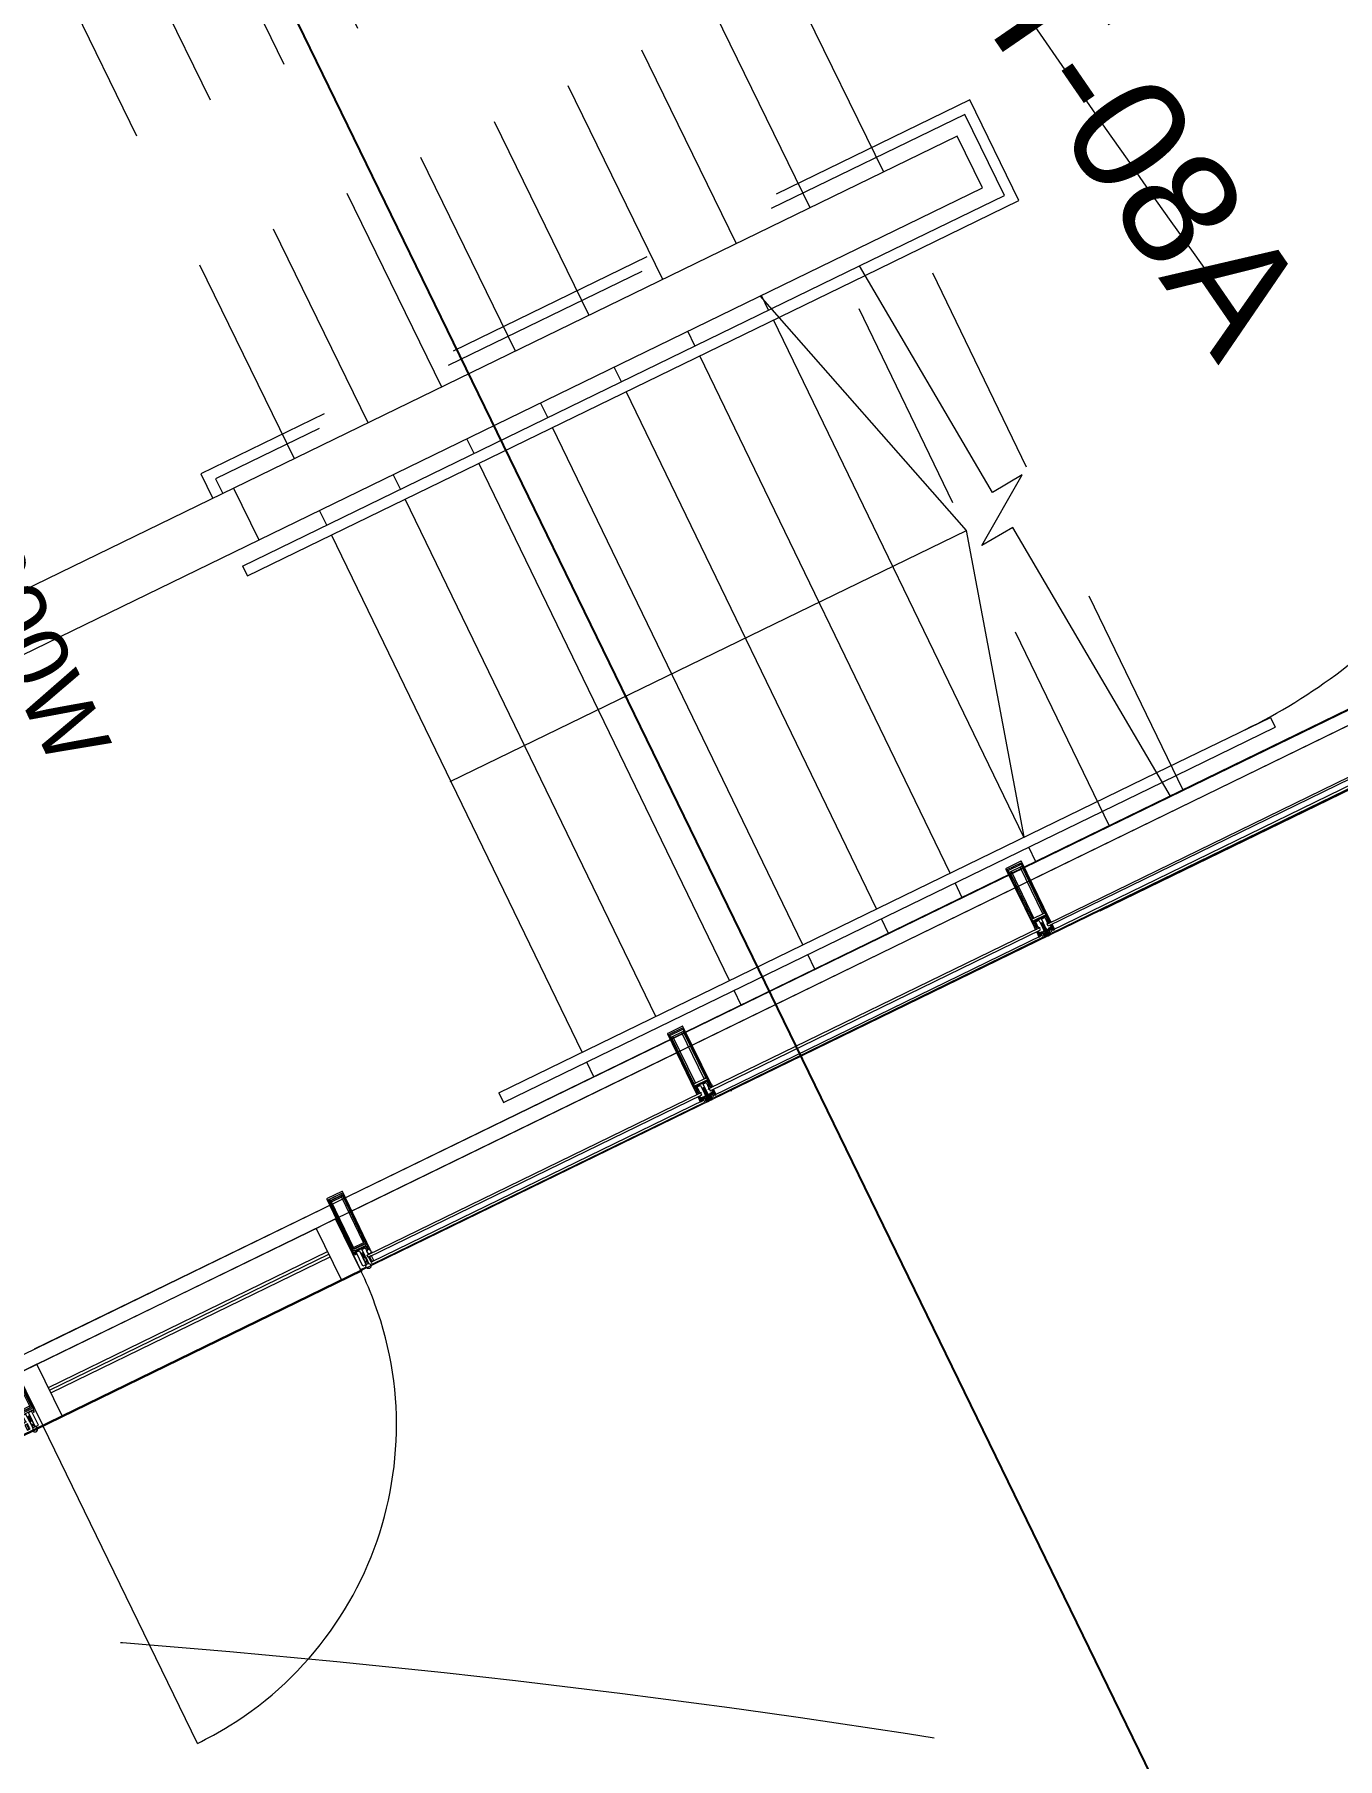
# Model space of a CAD drawing. Header units: millimetres. Extents: x 32582 to 41721, y -247935 to -234947.
# Drawn here: x 39980 to 40434, y -245459 to -244860 of the extents above; entities that cross this region are included whole.
import ezdxf

# ---------------------------------------------------------------- set-up
doc = ezdxf.new("R2010")
doc.units = ezdxf.units.MM
doc.header["$LTSCALE"] = 300
doc.header["$MEASUREMENT"] = 0
for name, pattern in [('DGN Style 4', [1.902655, 0.950733, -0.475367, 0.001188, -0.475367]), ('TDME_Fave_Bldg_Envlp_Zone C_L3$0$HIDDEN', [375, 250, -125]), ('TDME_Fave_column_LGM$0$HIDDENX2', [0.75, 0.5, -0.25]), ('TDME_Fave_Core_L3$0$( Hidden )', [0.375, 0.25, -0.125]), ('TDME_Fave_Core_L3$0$DGN Style 2', [4.165224, 2.499135, -1.66609])]:
    doc.linetypes.add(name, pattern=pattern)
for name, color, linetype, lineweight in [('G-GRID_A', 1, 'DGN Style 4', 0), ('GENTEXT', 1, 'Continuous', 13), ('MINORTEXT', 1, 'Continuous', 13), ('TDME_FASHION_L3$0$A-_FNSH----_E-', 7, 'Continuous', 13), ('TDME_FASHION_L3$0$A-_WALL----_E-', 1, 'Continuous', 30), ('TDME_Fave_Bldg_Envlp_Zone C_L3$0$A-_CLAD----_E-', 1, 'Continuous', 13), ('TDME_Fave_Bldg_Envlp_Zone C_L3$0$A-_DOOR----_E-', 1, 'Continuous', 13), ('TDME_Fave_Bldg_Envlp_Zone C_L3$0$A-_FNSH----_H-', 8, 'Continuous', 0), ('TDME_Fave_Bldg_Envlp_Zone C_L3$0$A-_MULLION', 2, 'Continuous', 18), ('TDME_Fave_column_L3$0$A-_SLABEDGE_E-', 2, 'Continuous', 13), ('TDME_Fave_column_LGM$0$A-_SLABEDGE_E-', 2, 'Continuous', 13), ('TDME_Fave_Core_L3$0$A-_ANOTSYBL_P-', 1, 'Continuous', 30), ('TDME_Fave_Core_L3$0$A-_FNSH----_E-', 7, 'Continuous', 13), ('TDME_Fave_Core_L3$0$A-_RALG----_E-', 9, 'Continuous', 0), ('TDME_Fave_Core_L3$0$A-_STRC----_E-', 1, 'Continuous', 13)]:
    doc.layers.add(name, color=color, linetype=linetype, lineweight=lineweight)
doc.layers.add('LEASE LINE', color=7, linetype='DGN Style 4', lineweight=30, true_color=0xf60929)
doc.styles.add('GENTEXT', font='arial.ttf', dxfattribs={"height": 0.25})
doc.styles.add('MINORTEXT', font='arial.ttf', dxfattribs={"height": 0.36})

# ---------------------------------------------------------------- blocks, each defined once
blk = doc.blocks.new('TDME_Fave_Bldg_Envlp_Zone C_L3$0$retractableframe')
at = {"layer": 'TDME_Fave_Bldg_Envlp_Zone C_L3$0$A-_DOOR----_E-'}
blk.add_lwpolyline([(37.5, 0), (37.5, 200), (-37.5, 200), (-37.5, 0)], close=True, dxfattribs=at)
blk = doc.blocks.new('TDME_Fave_Bldg_Envlp_Zone C_L3$0$A-End_Mullion')
at = {"layer": 'TDME_Fave_Bldg_Envlp_Zone C_L3$0$A-_MULLION'}
for p, q in [((-32180.4, -243410.6), (-32179.9, -243410.1)), ((-32180.4, -243464.4), (-32180.4, -243410.6)), ((-32179.9, -243410.1), (-32169.3, -243410.1)), ((-32169.3, -243410.1), (-32168.1, -243410.7)), ((-32168.1, -243410.7), (-32167.8, -243411.6)), ((-32167.8, -243411.6), (-32167.8, -243438.6)), ((-32171.6, -243472.4), (-32192.8, -243472.4)), ((-32166.4, -243464.4), (-32180.4, -243464.4))]:
    blk.add_line(p, q, dxfattribs=at)
for points in [[(-32142.5, -243421.7), (-32143.7, -243421.7), (-32143.7, -243419), (-32139.3, -243419), (-32139, -243418.8), (-32138.8, -243419), (-32134.3, -243419), (-32134.3, -243421.7), (-32135.5, -243421.7), (-32135.5, -243422.3), (-32134.7, -243423.2), (-32132.8, -243423.1), (-32132.8, -243199.6), (-32133.4, -243198.5), (-32134.3, -243198.1), (-32191.3, -243198.1), (-32192.5, -243198.7), (-32192.8, -243199.6), (-32192.8, -243472.3)], [(-32189.7, -243203.5), (-32135.9, -243203.5), (-32135.9, -243407.8), (-32137.1, -243408.2)], [(-32189.7, -243407.8), (-32189.7, -243203.5)], [(-32188, -243416.1), (-32188, -243409.3), (-32188.5, -243408.2), (-32189.5, -243407.8), (-32189.7, -243407.8)], [(-32187.1, -243417.4), (-32188, -243416.1)], [(-32186.1, -243417.4), (-32187.1, -243417.4)], [(-32185.2, -243409.3), (-32185.2, -243416.1), (-32186.1, -243417.4)], [(-32184.8, -243408.3), (-32185.2, -243409.3)], [(-32183.7, -243407.8), (-32184.8, -243408.3)], [(-32137.1, -243408.2), (-32137.6, -243409.3), (-32137.6, -243416.1), (-32138.5, -243417.4), (-32139.5, -243417.4), (-32140.4, -243416.1), (-32140.4, -243409.3), (-32140.9, -243408.2), (-32141.9, -243407.8), (-32183.7, -243407.8)], [(-32167.8, -243439.1), (-32166, -243439.1), (-32165, -243438.5), (-32164.7, -243437.2), (-32164.8, -243435.4), (-32164.9, -243433.7), (-32164.9, -243433), (-32165.2, -243432.6), (-32164.8, -243432.3), (-32164.8, -243432), (-32164.7, -243430.1), (-32164.7, -243429.6), (-32164.5, -243429.1), (-32163.7, -243427.6), (-32162.8, -243427.1), (-32161.9, -243427.6), (-32161.1, -243429.1), (-32160.9, -243429.6), (-32160.9, -243430.1), (-32160.8, -243432), (-32160.8, -243432.3), (-32160.5, -243432.6), (-32160.8, -243433), (-32160.7, -243433.7), (-32160.8, -243435.4), (-32160.9, -243437.2), (-32160.5, -243438.6), (-32159.6, -243439.1), (-32157.8, -243439.1), (-32157.8, -243453.3), (-32158, -243454.1), (-32159.1, -243456.5), (-32159.1, -243456.8), (-32158.8, -243456.9), (-32158.1, -243456.8), (-32157.9, -243456.9), (-32157.8, -243457.4), (-32157.8, -243462.8), (-32158.8, -243463.8), (-32159.9, -243463.5), (-32160.2, -243462.4), (-32159.4, -243462.4), (-32159.1, -243462.1), (-32159.1, -243459.2), (-32159.4, -243458.5), (-32162.5, -243455.4), (-32162.8, -243455.3), (-32163.2, -243455.4), (-32166.2, -243458.5), (-32166.5, -243459.2), (-32166.5, -243462.1), (-32166.2, -243462.4), (-32165.5, -243462.4), (-32165.7, -243463.5), (-32166.5, -243463.8), (-32167.5, -243463.5), (-32167.8, -243462.8), (-32167.8, -243457.1), (-32167.5, -243456.8), (-32166.8, -243456.9), (-32166.6, -243456.8), (-32166.5, -243456.5), (-32167.6, -243454.1), (-32167.8, -243453.3), (-32167.8, -243439.1)], [(-32167.8, -243438.6), (-32167.3, -243439.1), (-32166.3, -243439.1), (-32165.3, -243438.1), (-32165.3, -243437.2)], [(-32159.3, -243441.1), (-32159.8, -243440.6), (-32160.9, -243440.6), (-32161.4, -243440.5), (-32162.3, -243440), (-32162.8, -243439.8), (-32163.3, -243440), (-32164.2, -243440.5), (-32164.7, -243440.6), (-32165.8, -243440.6), (-32166.3, -243441.1), (-32166.3, -243452), (-32165.4, -243452.6), (-32165.4, -243454.3), (-32165.1, -243454.8), (-32164.6, -243454.7), (-32163.9, -243454), (-32162.6, -243453.6), (-32161.7, -243454), (-32161.1, -243454.7), (-32160.5, -243454.8), (-32160.2, -243454.3), (-32160.2, -243452.6), (-32159.3, -243452), (-32159.3, -243441.1)], [(-32165.3, -243424.6), (-32164.8, -243424.3)], [(-32164.8, -243426.1), (-32164.8, -243424.9), (-32165.3, -243424.6)], [(-32165.3, -243426.4), (-32164.8, -243426.1)], [(-32164.8, -243426.7), (-32165.3, -243426.4)], [(-32165.3, -243428.2), (-32164.8, -243427.9)], [(-32164.8, -243429.7), (-32164.8, -243428.5), (-32165.3, -243428.2)], [(-32165.3, -243430), (-32164.8, -243429.7)], [(-32164.8, -243431.5), (-32164.8, -243430.3), (-32165.3, -243430)], [(-32165.3, -243431.8), (-32164.8, -243431.5)], [(-32164.8, -243433.3), (-32164.8, -243432.1), (-32165.3, -243431.8)], [(-32165.3, -243433.6), (-32164.8, -243433.3)], [(-32164.8, -243435.1), (-32164.8, -243433.9), (-32165.3, -243433.6)], [(-32165.3, -243435.4), (-32164.8, -243435.1)], [(-32164.8, -243436.9), (-32164.8, -243435.7), (-32165.3, -243435.4)], [(-32165.3, -243437.2), (-32164.8, -243436.9)], [(-32164.8, -243424.3), (-32164.8, -243423.3), (-32163.7, -243421.4), (-32162.8, -243420.8), (-32161.9, -243421.4), (-32160.8, -243423.3), (-32160.8, -243425.2), (-32160.3, -243425.5), (-32160.8, -243425.8), (-32160.8, -243427), (-32160.3, -243427.3)], [(-32164.8, -243427.9), (-32164.8, -243426.7)], [(-32161.5, -243437.2), (-32161.4, -243435.4), (-32161.3, -243433.6), (-32161.4, -243431.8), (-32161.5, -243430.5), (-32161.7, -243429.8), (-32162.4, -243428.6), (-32162.8, -243428.3), (-32163.2, -243428.6), (-32163.9, -243429.8), (-32164.1, -243430.5), (-32164.2, -243431.8), (-32164.3, -243433.6), (-32164.2, -243435.4), (-32164.1, -243437.2), (-32164, -243438.1), (-32162.8, -243439.1), (-32161.6, -243438.1), (-32161.5, -243437.2)], [(-32160.3, -243427.3), (-32160.8, -243427.6), (-32160.8, -243428.8), (-32160.3, -243429.1), (-32160.8, -243429.4), (-32160.8, -243430.6), (-32160.3, -243430.9), (-32160.8, -243431.2), (-32160.8, -243432.4), (-32160.3, -243432.7), (-32160.8, -243433), (-32160.8, -243434.2), (-32160.3, -243434.5), (-32160.8, -243434.8), (-32160.8, -243436), (-32160.3, -243436.3), (-32160.8, -243436.6), (-32160.8, -243437.8), (-32160.3, -243438.1), (-32159.1, -243439.1), (-32158.3, -243439.1)], [(-32158.3, -243439.1), (-32157.8, -243438.6)], [(-32157.8, -243411.6), (-32157.2, -243410.5), (-32156.3, -243410.1), (-32145.7, -243410.1), (-32145.2, -243410.6), (-32145.2, -243422.7)], [(-32157.8, -243438.6), (-32157.8, -243411.6)], [(-32134.9, -243423.1), (-32132.9, -243423.1), (-32132.9, -243432.4), (-32132.6, -243433.4), (-32131.8, -243434.2), (-32131.1, -243434.5), (-32130.2, -243434.8), (-32129.4, -243435.1), (-32128.5, -243435.3), (-32127.6, -243435.4), (-32127.4, -243435.7), (-32127.7, -243436), (-32128.7, -243436), (-32129.6, -243435.9), (-32130.5, -243435.8), (-32131.5, -243435.6), (-32132.4, -243435.3), (-32133.2, -243435), (-32134.1, -243434.6), (-32134.9, -243434.1), (-32135.5, -243434), (-32136.3, -243434.3), (-32136.9, -243435), (-32138.4, -243435.9), (-32138.9, -243436), (-32140.2, -243435.8), (-32141.3, -243435), (-32141.6, -243434.7), (-32142.3, -243433.1), (-32143, -243432.8), (-32143.7, -243433.1), (-32146.3, -243435.9), (-32146.7, -243435.9), (-32146.8, -243435.6), (-32145.8, -243433.8), (-32145.6, -243433.3), (-32145.4, -243432.8), (-32145.3, -243432.3), (-32145.3, -243431.8), (-32145.3, -243423.1), (-32143.3, -243423.1), (-32142.8, -243423.3), (-32142.5, -243423.2), (-32142.4, -243423), (-32142.4, -243421.4), (-32142.9, -243421.1), (-32143, -243420.9), (-32142.9, -243420.6), (-32141.6, -243419.5), (-32141.2, -243419.4), (-32140.1, -243420), (-32138.1, -243420), (-32137.1, -243419.4), (-32136.5, -243419.6), (-32135.3, -243420.6), (-32135.2, -243420.9), (-32135.3, -243421.1), (-32135.8, -243421.4), (-32135.8, -243423), (-32135.7, -243423.2), (-32135.5, -243423.3), (-32134.9, -243423.1)], [(-32145.2, -243422.7), (-32144.7, -243423.2), (-32143.4, -243423.2), (-32142.5, -243422.3)], [(-32142.5, -243422.3), (-32142.5, -243421.7)], [(-32138.6, -243446.7), (-32137.9, -243446.7)], [(-32138.6, -243446.7), (-32138.6, -243447.5)], [(-32138.6, -243447.5), (-32137.9, -243447.5)], [(-32138.6, -243459.7), (-32137.9, -243459.7)], [(-32138.6, -243459.7), (-32138.6, -243460.5)], [(-32138.6, -243460.5), (-32137.9, -243460.5)]]:
    blk.add_lwpolyline(points, dxfattribs=at)
for points in [[(-32182.2, -243396.8), (-32182.2, -243210.6, -0.414214), (-32181.2, -243209.6), (-32138.4, -243209.6), (-32138.4, -243204.6), (-32181.2, -243204.6, 0.414214), (-32187.2, -243210.6), (-32187.2, -243396.8, 0.414214), (-32181.2, -243402.8), (-32138.4, -243402.8), (-32138.4, -243397.8), (-32181.2, -243397.8, -0.414214)], [(-32181.2, -243210.6), (-32144.4, -243210.6, -0.414214), (-32138.4, -243216.6), (-32138.4, -243390.8, -0.414214), (-32144.4, -243396.8), (-32181.2, -243396.8), (-32181.2, -243391.8), (-32144.4, -243391.8, 0.414214), (-32143.4, -243390.8), (-32143.4, -243216.6, 0.414214), (-32144.4, -243215.6), (-32181.2, -243215.6)], [(-32148.4, -243443.6), (-32137.9, -243443.6), (-32137.9, -243463.6), (-32148.4, -243463.6, 0.05)]]:
    blk.add_lwpolyline(points, format="xyb", close=True, dxfattribs=at)
blk.add_lwpolyline([(-32137.9, -243463.1, -0.414214), (-32138.1, -243463.3), (-32142.8, -243463.3, -0.362233), (-32143, -243463.2, 0.212538), (-32144.3, -243461.1, -0.260236), (-32144.4, -243461), (-32144.4, -243446.2, -0.260236), (-32144.3, -243446, 0.212538), (-32143, -243444, -0.362233), (-32142.8, -243443.8), (-32138.1, -243443.8, -0.414214), (-32137.9, -243444)], format="xyb", dxfattribs=at)
blk.add_circle((-32162.8, -243472.4), 8.75, dxfattribs=at)
blk = doc.blocks.new('TDME_Fave_Bldg_Envlp_Zone C_L3$0$A-Cen-Mullion')
at = {"layer": 'TDME_Fave_Bldg_Envlp_Zone C_L3$0$A-_MULLION'}
h = blk.add_hatch(dxfattribs=at)
h.set_pattern_fill('DOTS', color=256, scale=10, angle=90, style=0)
h.set_pattern_definition([(90, (-41702.71323, -245354.2657), (-0.625, 0.3125), [0, -0.625])])
edge = h.paths.add_edge_path()
edge.add_arc((-30254.7, -243348.1), 2183.5, 182.91842, 183.05005, ccw=False)
edge.add_line((-32435.4, -243459.3), (-32436, -243460))
edge.add_arc((-32443.5, -243451.9), 11, 269.12138, 313.03231, ccw=False)
edge.add_line((-32443.7, -243462.9), (-32447.2, -243462.9))
edge.add_line((-32447.2, -243462.9), (-32450.8, -243462.9))
edge.add_arc((-32450.9, -243451.9), 11, 231.05177, 270.56389, ccw=False)
edge.add_line((-32457.8, -243460.5), (-32459, -243459.3))
edge.add_arc((-21918.8, -244034.2), 10555.9, 176.8779, 176.90508)
edge.add_line((-32459.3, -243464.3), (-32459.7, -243472.1))
edge.add_arc((-32447.4, -243261), 211.4, 266.65531, 273.43698)
edge.add_line((-32434.7, -243472.1), (-32435.1, -243464.3))
for p, q in [((-32422.3, -243406.1), (-32472.3, -243403.7)), ((-32472.3, -243406.1), (-32422.3, -243403.7)), ((-32452.2, -243448.1), (-32442.2, -243440.1)), ((-32452.2, -243440.1), (-32442.2, -243448.1)), ((-32449.2, -243452.2), (-32449.2, -243427.7)), ((-32447.2, -243458), (-32447.2, -243421.2)), ((-32445.2, -243452.2), (-32445.2, -243427.7)), ((-32472.9, -243463.3), (-32477.6, -243463.1)), ((-32471.9, -243443.9), (-32476.5, -243443.6)), ((-32473.8, -243461.8), (-32476.2, -243461.7)), ((-32472.9, -243445.3), (-32475.3, -243445.2)), ((-32471.9, -243446.9), (-32472.6, -243460.3)), ((-32471.1, -243461.1), (-32470.4, -243446.3)), ((-32470.4, -243446.3), (-32471.1, -243461.1)), ((-32471, -243457.7), (-32459, -243458.3)), ((-32470.9, -243456.7), (-32458.9, -243457.3)), ((-32470.6, -243450.7), (-32458.6, -243451.3)), ((-32470.5, -243449.7), (-32458.6, -243450.3)), ((-32461.9, -243452.3), (-32452.2, -243451.9)), ((-32452.2, -243455.3), (-32461.9, -243455.3)), ((-32459.7, -243472.3), (-32459.3, -243464.3)), ((-32459, -243458.3), (-32458.9, -243457.3)), ((-32458.6, -243451.3), (-32458.6, -243450.3)), ((-32449.2, -243452.2), (-32452.8, -243455.3)), ((-32441.6, -243455.3), (-32452.8, -243455.3)), ((-32452.8, -243455.6), (-32452.8, -243455.3)), ((-32441.6, -243455.6), (-32452.8, -243455.6)), ((-32452.2, -243460.6), (-32452.2, -243448.6)), ((-32452.2, -243451.9), (-32452.2, -243448.6)), ((-32450.2, -243452.6), (-32452.2, -243455.6)), ((-32450.2, -243452.6), (-32452.2, -243455.6)), ((-32452.2, -243460.6), (-32452.2, -243455.3)), ((-32452.2, -243455.6), (-32442.2, -243455.6)), ((-32442.2, -243455.6), (-32452.2, -243455.6)), ((-32451.7, -243448.1), (-32449.6, -243448.1)), ((-32451.7, -243448.1), (-32449.6, -243448.1)), ((-32449.7, -243461.1), (-32451.7, -243461.1)), ((-32449.7, -243461.1), (-32451.7, -243461.1)), ((-32450.2, -243452.6), (-32450.2, -243448.1)), ((-32450.2, -243452.6), (-32450.2, -243448.1)), ((-32444.2, -243452.6), (-32450.2, -243452.6)), ((-32450.2, -243452.6), (-32444.2, -243452.6)), ((-32450.2, -243459.6), (-32450.2, -243455.6)), ((-32450.2, -243459.6), (-32450.2, -243455.6)), ((-32449.2, -243459.6), (-32450.2, -243459.6)), ((-32449.2, -243459.6), (-32450.2, -243459.6)), ((-32449.7, -243461.1), (-32449.2, -243460.6)), ((-32449.7, -243461.1), (-32449.2, -243460.6)), ((-32445.2, -243452.2), (-32449.2, -243452.2)), ((-32449.2, -243460.6), (-32449.2, -243459.6)), ((-32449.2, -243460.6), (-32449.2, -243459.6)), ((-32449.1, -243447.6), (-32449.1, -243443.6)), ((-32449.1, -243443.6), (-32449.1, -243447.6)), ((-32448.6, -243443.1), (-32445.8, -243443.1)), ((-32445.8, -243443.1), (-32448.6, -243443.1)), ((-32445.3, -243443.6), (-32445.3, -243447.6)), ((-32445.3, -243447.6), (-32445.3, -243443.6)), ((-32445.2, -243452.2), (-32441.6, -243455.3)), ((-32445.2, -243459.6), (-32444.2, -243459.6)), ((-32445.2, -243460.6), (-32445.2, -243459.6)), ((-32445.2, -243459.6), (-32444.2, -243459.6)), ((-32445.2, -243460.6), (-32445.2, -243459.6)), ((-32444.7, -243461.1), (-32445.2, -243460.6)), ((-32444.7, -243461.1), (-32445.2, -243460.6)), ((-32442.7, -243448.1), (-32444.8, -243448.1)), ((-32442.7, -243448.1), (-32444.8, -243448.1)), ((-32444.7, -243461.1), (-32442.7, -243461.1)), ((-32444.7, -243461.1), (-32442.7, -243461.1)), ((-32444.2, -243452.6), (-32444.2, -243448.1)), ((-32444.2, -243452.6), (-32444.2, -243448.1)), ((-32444.2, -243452.6), (-32442.2, -243455.6)), ((-32444.2, -243452.6), (-32442.2, -243455.6)), ((-32444.2, -243459.6), (-32444.2, -243455.6)), ((-32444.2, -243459.6), (-32444.2, -243455.6)), ((-32442.2, -243451.9), (-32442.2, -243448.6)), ((-32442.2, -243460.6), (-32442.2, -243448.6)), ((-32432.6, -243452.3), (-32442.2, -243451.9)), ((-32442.2, -243460.6), (-32442.2, -243455.3)), ((-32442.2, -243455.3), (-32432.6, -243455.3)), ((-32441.6, -243455.6), (-32441.6, -243455.3)), ((-32423.9, -243449.7), (-32435.9, -243450.3)), ((-32435.8, -243451.3), (-32435.9, -243450.3)), ((-32423.8, -243450.7), (-32435.8, -243451.3)), ((-32423.5, -243456.7), (-32435.5, -243457.3)), ((-32435.4, -243458.3), (-32435.5, -243457.3)), ((-32423.5, -243457.7), (-32435.4, -243458.3)), ((-32434.7, -243472.3), (-32435.1, -243464.3)), ((-32423.3, -243461.1), (-32424.1, -243446.3)), ((-32424.1, -243446.3), (-32423.3, -243461.1)), ((-32422.5, -243443.9), (-32417.9, -243443.6)), ((-32422.5, -243446.9), (-32421.8, -243460.3)), ((-32421.5, -243445.3), (-32419.1, -243445.2)), ((-32421.5, -243463.3), (-32416.9, -243463.1)), ((-32420.6, -243461.8), (-32418.2, -243461.7))]:
    blk.add_line(p, q, dxfattribs=at)
for points in [[(-32427, -243421.7), (-32428.2, -243421.7), (-32428.2, -243419), (-32423.7, -243419), (-32423.5, -243418.8), (-32423.2, -243419), (-32418.8, -243419), (-32418.8, -243421.7), (-32420, -243421.7), (-32420, -243422.3), (-32419.1, -243423.2), (-32417.3, -243423.1), (-32417.3, -243199.6), (-32417.8, -243198.5), (-32418.8, -243198.1), (-32475.8, -243198.1), (-32476.9, -243198.7), (-32477.3, -243199.6), (-32477.3, -243423.1)], [(-32474.2, -243407.8), (-32474.2, -243203.5)], [(-32474.2, -243203.5), (-32420.4, -243203.5), (-32420.4, -243407.8), (-32421.6, -243408.2)], [(-32477.3, -243423.1), (-32475.4, -243423.2)], [(-32475.8, -243421.7), (-32475.8, -243419), (-32471.3, -243419)], [(-32475.4, -243423.2), (-32474.6, -243422.3), (-32474.6, -243421.7), (-32475.8, -243421.7)], [(-32472.5, -243416.1), (-32472.5, -243409.3), (-32473, -243408.2), (-32474, -243407.8), (-32474.2, -243407.8)], [(-32471.6, -243417.4), (-32472.5, -243416.1)], [(-32470.6, -243417.4), (-32471.6, -243417.4)], [(-32471.3, -243419), (-32471.1, -243418.8), (-32470.8, -243419), (-32466.4, -243419)], [(-32469.7, -243409.3), (-32469.7, -243416.1), (-32470.6, -243417.4)], [(-32469.3, -243408.3), (-32469.7, -243409.3)], [(-32468.2, -243407.8), (-32469.3, -243408.3)], [(-32421.6, -243408.2), (-32422.1, -243409.3), (-32422.1, -243416.1), (-32423, -243417.4), (-32424, -243417.4), (-32424.9, -243416.1), (-32424.9, -243409.3), (-32425.4, -243408.2), (-32426.4, -243407.8), (-32468.2, -243407.8)], [(-32466.4, -243419), (-32466.4, -243421.7), (-32467.6, -243421.7)], [(-32467.6, -243421.7), (-32467.6, -243422.3), (-32466.7, -243423.2), (-32465.4, -243423.2)], [(-32465.4, -243423.2), (-32464.9, -243422.7), (-32464.9, -243410.6), (-32464.4, -243410.1), (-32453.8, -243410.1), (-32452.6, -243410.7), (-32452.3, -243411.6), (-32452.2, -243440.1)], [(-32452.2, -243439.6), (-32451.7, -243440.1), (-32450.7, -243440.1), (-32449.7, -243439.1), (-32449.7, -243438.2)], [(-32449.7, -243425.6), (-32449.2, -243425.3)], [(-32449.2, -243427.1), (-32449.2, -243425.9), (-32449.7, -243425.6)], [(-32449.7, -243427.4), (-32449.2, -243427.1)], [(-32449.2, -243427.7), (-32449.7, -243427.4)], [(-32449.7, -243429.2), (-32449.2, -243428.9)], [(-32449.2, -243430.7), (-32449.2, -243429.5), (-32449.7, -243429.2)], [(-32449.7, -243431), (-32449.2, -243430.7)], [(-32449.2, -243432.5), (-32449.2, -243431.3), (-32449.7, -243431)], [(-32449.7, -243432.8), (-32449.2, -243432.5)], [(-32449.2, -243434.3), (-32449.2, -243433.1), (-32449.7, -243432.8)], [(-32449.7, -243434.6), (-32449.2, -243434.3)], [(-32449.2, -243436.1), (-32449.2, -243434.9), (-32449.7, -243434.6)], [(-32449.7, -243436.4), (-32449.2, -243436.1)], [(-32449.2, -243437.9), (-32449.2, -243436.7), (-32449.7, -243436.4)], [(-32449.7, -243438.2), (-32449.2, -243437.9)], [(-32449.2, -243425.3), (-32449.2, -243424.2), (-32448.1, -243422.3), (-32447.2, -243421.8), (-32446.3, -243422.3), (-32445.2, -243424.2), (-32445.2, -243426.2), (-32444.7, -243426.5), (-32445.2, -243426.8), (-32445.2, -243428), (-32444.7, -243428.3)], [(-32449.2, -243428.9), (-32449.2, -243427.7)], [(-32444.7, -243428.3), (-32445.2, -243428.6), (-32445.2, -243429.8), (-32444.7, -243430.1), (-32445.2, -243430.4), (-32445.2, -243431.6), (-32444.7, -243431.9), (-32445.2, -243432.2), (-32445.2, -243433.4), (-32444.7, -243433.7), (-32445.2, -243434), (-32445.2, -243435.2), (-32444.7, -243435.5), (-32445.2, -243435.8), (-32445.2, -243437), (-32444.7, -243437.3), (-32445.2, -243437.6), (-32445.2, -243438.8), (-32444.7, -243439.1), (-32443.6, -243440.1), (-32442.7, -243440.1)], [(-32442.7, -243440.1), (-32442.2, -243439.6)], [(-32442.3, -243411.6), (-32441.7, -243410.5), (-32440.8, -243410.1), (-32430.2, -243410.1), (-32429.7, -243410.6), (-32429.7, -243422.7)], [(-32442.2, -243440.2), (-32442.3, -243411.6)], [(-32429.7, -243422.7), (-32429.2, -243423.2), (-32427.9, -243423.2), (-32427, -243422.3)], [(-32427, -243422.3), (-32427, -243421.7)], [(-32477.8, -243463.3), (-32476.7, -243443.4)], [(-32476.2, -243461.7), (-32475.3, -243445.2)], [(-32418.2, -243461.7), (-32419.1, -243445.2)], [(-32416.7, -243463.3), (-32417.7, -243443.4)]]:
    blk.add_lwpolyline(points, dxfattribs=at)
for points in [[(-32422.3, -243215.7), (-32472.3, -243215.7), (-32472.3, -243207.7), (-32422.3, -243207.7)], [(-32470.3, -243395.7), (-32464.3, -243395.7), (-32464.3, -243215.7), (-32470.3, -243215.7)], [(-32424.3, -243395.7), (-32430.3, -243395.7), (-32430.3, -243215.7), (-32424.3, -243215.7)], [(-32422.3, -243403.7), (-32472.3, -243403.7), (-32472.3, -243395.7), (-32422.3, -243395.7)], [(-32422.3, -243406.1), (-32472.3, -243406.1), (-32472.3, -243403.7), (-32422.3, -243403.7)], [(-32452.2, -243448.1), (-32442.2, -243448.1), (-32442.2, -243440.1), (-32452.2, -243440.1)]]:
    blk.add_lwpolyline(points, close=True, dxfattribs=at)
for points in [[(-32477.4, -243430.2, -0.27921), (-32479.7, -243433.9, 0.611383), (-32479.7, -243434.2, 0.285957), (-32475.4, -243432.2, -0.453312), (-32474.6, -243432.3, 0.272612), (-32472, -243434.3, 0.207627), (-32468.9, -243432.7, -0.464111), (-32467.7, -243432.7, 0.250578), (-32460.4, -243435.9, 0.414421), (-32460.6, -243435.5, -0.314614), (-32464.9, -243430.8), (-32464.9, -243423.2), (-32466.9, -243423.2), (-32467.4, -243423.4, -0.493119), (-32467.8, -243423.1), (-32467.8, -243421.5), (-32467, -243421.5), (-32467, -243421.2), (-32468.4, -243419.8), (-32469, -243419.5), (-32473.1, -243419.5), (-32473.8, -243419.8), (-32475.2, -243421.2), (-32475.2, -243421.5), (-32474.4, -243421.5), (-32474.4, -243423.1, -0.493119), (-32474.7, -243423.4), (-32475.3, -243423.2), (-32477.3, -243423.2), (-32477.4, -243430.3)], [(-32417.2, -243430.2, 0.27921), (-32414.9, -243433.9, -0.611383), (-32414.9, -243434.2, -0.285957), (-32419.2, -243432.2, 0.453312), (-32419.9, -243432.3, -0.272612), (-32422.5, -243434.3, -0.207627), (-32425.6, -243432.7, 0.464111), (-32426.8, -243432.7, -0.250578), (-32434.1, -243435.9, -0.414421), (-32433.9, -243435.5, 0.314614), (-32429.7, -243430.8), (-32429.7, -243423.2), (-32427.7, -243423.2), (-32427.1, -243423.4, 0.493119), (-32426.8, -243423.1), (-32426.8, -243421.5), (-32427.6, -243421.5), (-32427.6, -243421.2), (-32426.1, -243419.8), (-32425.5, -243419.5), (-32421.4, -243419.5), (-32420.8, -243419.8), (-32419.4, -243421.2), (-32419.4, -243421.5), (-32420.2, -243421.5), (-32420.2, -243423.1, 0.493119), (-32419.8, -243423.4), (-32419.3, -243423.2), (-32417.3, -243423.2), (-32417.2, -243430.3)]]:
    blk.add_lwpolyline(points, format="xyb", dxfattribs=at)
for points in [[(-32469.6, -243420.5, -0.414214), (-32469.1, -243421), (-32469.1, -243422.6, -0.414214), (-32469.6, -243423.1), (-32472.6, -243423.1, -0.414214), (-32473.1, -243422.6), (-32473.1, -243421, -0.414214), (-32472.6, -243420.5)], [(-32425, -243420.5, 0.414214), (-32425.5, -243421), (-32425.5, -243422.6, 0.414214), (-32425, -243423.1), (-32422, -243423.1, 0.414214), (-32421.5, -243422.6), (-32421.5, -243421, 0.414214), (-32422, -243420.5)]]:
    blk.add_lwpolyline(points, format="xyb", close=True, dxfattribs=at)
at = {"layer": 'TDME_Fave_Bldg_Envlp_Zone C_L3$0$A-_MULLION', "elevation": 0.9}
for points in [[(-32442.2, -243440.1), (-32444, -243440.1), (-32445, -243439.5), (-32445.3, -243438.2), (-32445.2, -243436.4), (-32445.2, -243434.7), (-32445.2, -243433.9), (-32444.9, -243433.6), (-32445.2, -243433.3), (-32445.2, -243432.9), (-32445.3, -243431.1), (-32445.3, -243430.6), (-32445.5, -243430), (-32446.4, -243428.6), (-32447.2, -243428.1), (-32448.1, -243428.6), (-32448.9, -243430), (-32449.1, -243430.6), (-32449.2, -243431.1), (-32449.2, -243432.9), (-32449.3, -243433.3), (-32449.6, -243433.6), (-32449.3, -243433.9), (-32449.3, -243434.7), (-32449.2, -243436.4), (-32449.2, -243438.2), (-32449.5, -243439.6), (-32450.5, -243440.1), (-32452.2, -243440.1), (-32452.2, -243450.2), (-32452, -243451.1), (-32450.9, -243453.4), (-32451, -243453.7), (-32451.2, -243453.9), (-32451.9, -243453.8), (-32452.1, -243453.9), (-32452.2, -243454.4), (-32452.2, -243459.8), (-32451.2, -243460.8), (-32450.2, -243460.5), (-32449.9, -243459.4), (-32450.6, -243459.4), (-32450.9, -243459.1), (-32450.9, -243456.2), (-32450.6, -243455.4), (-32447.6, -243452.4), (-32447.2, -243452.2), (-32446.9, -243452.4), (-32443.8, -243455.4), (-32443.5, -243456.2), (-32443.5, -243459.1), (-32443.8, -243459.4), (-32444.6, -243459.4), (-32444.3, -243460.5), (-32443.6, -243460.8), (-32442.5, -243460.5), (-32442.2, -243459.8), (-32442.2, -243454.1), (-32442.5, -243453.8), (-32443.2, -243453.9), (-32443.5, -243453.7), (-32443.5, -243453.4), (-32442.4, -243451.1), (-32442.2, -243450.2), (-32442.2, -243440.1)], [(-32450.7, -243442.1), (-32450.2, -243441.6), (-32449.1, -243441.6), (-32448.6, -243441.5), (-32447.7, -243440.9), (-32447.2, -243440.8), (-32446.7, -243440.9), (-32445.8, -243441.5), (-32445.3, -243441.6), (-32444.2, -243441.6), (-32443.7, -243442.1), (-32443.7, -243449), (-32444.6, -243449.6), (-32444.6, -243451.3), (-32444.9, -243451.8), (-32445.5, -243451.7), (-32446.2, -243451), (-32447.4, -243450.5), (-32448.3, -243451), (-32449, -243451.7), (-32449.5, -243451.8), (-32449.8, -243451.3), (-32449.8, -243449.6), (-32450.7, -243449), (-32450.7, -243442.1)]]:
    blk.add_lwpolyline(points, dxfattribs=at)
blk.add_lwpolyline([(-32448.5, -243438.2), (-32448.6, -243436.4), (-32448.7, -243434.6), (-32448.6, -243432.8), (-32448.5, -243431.4), (-32448.3, -243430.8), (-32447.6, -243429.6), (-32447.2, -243429.3), (-32446.8, -243429.6), (-32446.1, -243430.8), (-32445.9, -243431.4), (-32445.8, -243432.8), (-32445.8, -243434.6), (-32445.8, -243436.4), (-32445.9, -243438.2), (-32446, -243439.1), (-32447.2, -243440.1), (-32448.4, -243439.1)], close=True, dxfattribs=at)
at = {"layer": 'TDME_Fave_Bldg_Envlp_Zone C_L3$0$A-_MULLION'}
for points, elevation in [([(-32435.1, -243464.3, -0.000574), (-32435.4, -243459.3), (-32436, -243460, -0.193977), (-32443.7, -243462.9), (-32447.2, -243462.9), (-32450.8, -243462.9, -0.174133), (-32457.8, -243460.5), (-32459, -243459.3, 0.000119), (-32459.3, -243464.3), (-32459.7, -243472.1, 0.029599), (-32434.7, -243472.1)], 0), ([(-32448, -243458.1), (-32448, -243460.1, 0.414214), (-32447.2, -243460.9, 0.414214), (-32446.5, -243460.1), (-32446.5, -243458.1), (-32446.5, -243458.1, 0.414214), (-32447.2, -243457.4, 0.414214)], 2.7)]:
    blk.add_lwpolyline(points, format="xyb", close=True, dxfattribs=dict(at, elevation=elevation))
at = {"layer": 'TDME_Fave_Bldg_Envlp_Zone C_L3$0$A-_MULLION', "elevation": 2.7}
for points in [[(-32447.2, -243455.9, 0.311483), (-32448.6, -243456.8), (-32449.6, -243459), (-32449.2, -243458.9), (-32449.2, -243460.9), (-32450.7, -243460.9), (-32450.7, -243460.9, -0.195137), (-32459, -243459.1), (-32459, -243459.1, 0.559545), (-32459.2, -243459.1), (-32459.2, -243459.1, 0.221324), (-32450.7, -243462.9), (-32450.7, -243462.9), (-32447.2, -243462.9)], [(-32447.2, -243462.9), (-32443.7, -243462.9, 0.221324), (-32435.3, -243459.1, 0.559545), (-32435.4, -243459.1, -0.195137), (-32443.7, -243460.9), (-32445.3, -243460.9), (-32445.3, -243458.9), (-32444.8, -243459), (-32445.8, -243456.8, 0.311483), (-32447.2, -243455.9)]]:
    blk.add_lwpolyline(points, format="xyb", dxfattribs=at)
at = {"layer": 'TDME_Fave_Bldg_Envlp_Zone C_L3$0$A-_MULLION'}
for centre in [(-32471.1, -243427.5), (-32423.5, -243427.5)]:
    blk.add_circle(centre, 2.75, dxfattribs=at)
for centre, radius, start, end in [((-32444.4, -243427.7), 4.79, 126.10396, 180), ((-32450, -243427.7), 4.79, 0, 53.89604), ((-32477.5, -243462.9), 0.2, 177.0059, 267.0059), ((-32476.5, -243443.8), 0.2, 87.0059, 177.0059), ((-32469.8, -243463.9), 4.5, 128.46268, 152.38149), ((-32468.7, -243443.6), 4.5, 201.63031, 225.54911), ((-32472.9, -243463.1), 0.2, 267.0059, 346.65422), ((-32469.8, -243463.9), 3, 118.65831, 166.65422), ((-32471.9, -243444.1), 0.2, 7.35757, 87.0059), ((-32468.7, -243443.6), 3, 187.35757, 235.35349), ((-32471.3, -243461.1), 0.2, 298.65831, 357.0059), ((-32470.6, -243446.3), 0.2, 357.0059, 55.35349), ((-32463.9, -243453.8), 2.5, 36.8699, 323.1301), ((-32442, -243462.2), 17.4, 167.07371, 186.93808), ((-32451.7, -243448.6), 0.5, 89.99999, 179.99999), ((-32451.7, -243448.6), 0.5, 90, 180), ((-32451.7, -243460.6), 0.5, 179.99999, 269.99999), ((-32451.7, -243460.6), 0.5, 180, 270), ((-32449.6, -243447.6), 0.5, 269.99999, 359.99999), ((-32449.6, -243447.6), 0.5, 270, 0), ((-32448.6, -243443.6), 0.5, 89.99999, 179.99999), ((-32448.6, -243443.6), 0.5, 90, 180), ((-32445.8, -243443.6), 0.5, 359.99999, 89.99999), ((-32445.8, -243443.6), 0.5, 0, 90), ((-32444.8, -243447.6), 0.5, 179.99999, 269.99999), ((-32444.8, -243447.6), 0.5, 180, 270), ((-32442.7, -243448.6), 0.5, 359.99999, 89.99999), ((-32442.7, -243448.6), 0.5, 0, 90), ((-32442.7, -243460.6), 0.5, 269.99999, 359.99999), ((-32442.7, -243460.6), 0.5, 270, 0), ((-32452.4, -243462.2), 17.4, 353.06192, 12.92629), ((-32430.6, -243453.8), 2.5, 216.86989, 143.13009), ((-32423.9, -243446.3), 0.2, 124.64651, 182.9941), ((-32425.7, -243443.6), 3, 304.64651, 352.64243), ((-32423.1, -243461.1), 0.2, 182.9941, 241.34169), ((-32424.6, -243463.9), 3, 13.34578, 61.34169), ((-32422.5, -243444.1), 0.2, 92.9941, 172.64243), ((-32425.7, -243443.6), 4.5, 314.45089, 338.36969), ((-32424.6, -243463.9), 4.5, 27.61851, 51.53732), ((-32421.5, -243463.1), 0.2, 193.34578, 272.9941), ((-32417.9, -243443.8), 0.2, 2.9941, 92.9941), ((-32416.9, -243462.9), 0.2, 272.9941, 2.9941)]:
    blk.add_arc(centre, radius, start, end, dxfattribs=at)
for points in [[(-32444.7, -243426.6), (-32445.8, -243426.9), (-32448.7, -243427.3), (-32449.9, -243427.6)], [(-32444.5, -243428.5), (-32445.6, -243428.8), (-32448.7, -243429.1), (-32449.9, -243429.4)], [(-32444.5, -243430.3), (-32445.6, -243430.6), (-32448.7, -243430.9), (-32449.9, -243431.2)], [(-32444.5, -243432.2), (-32445.6, -243432.4), (-32448.7, -243432.7), (-32449.9, -243433.1)], [(-32444.5, -243434), (-32445.6, -243434.2), (-32448.7, -243434.6), (-32449.9, -243434.9)], [(-32444.5, -243435.8), (-32445.6, -243436), (-32448.7, -243436.4), (-32449.9, -243436.7)], [(-32444.5, -243437.6), (-32445.6, -243437.8), (-32448.7, -243438.2), (-32449.9, -243438.5)], [(-32444.5, -243439.4), (-32445.6, -243439.6), (-32448.7, -243440), (-32449.9, -243440.3)], [(-32444.5, -243441.2), (-32445.6, -243441.5), (-32448.7, -243441.8), (-32449.9, -243442.1)], [(-32444.5, -243443), (-32445.6, -243443.3), (-32448.7, -243443.6), (-32449.9, -243443.9)], [(-32444.5, -243444.9), (-32445.6, -243445.1), (-32448.7, -243445.4), (-32449.9, -243445.8)], [(-32444.5, -243446.7), (-32445.6, -243446.9), (-32448.7, -243447.3), (-32449.9, -243447.6)], [(-32444.5, -243448.5), (-32445.6, -243448.7), (-32448.7, -243449.1), (-32449.9, -243449.4)], [(-32444.5, -243450.3), (-32445.6, -243450.5), (-32448.7, -243450.9), (-32449.9, -243451.2)]]:
    blk.add_spline(points, degree=3, dxfattribs=at)
for points in [[(-32449.2, -243427.8), (-32449.4, -243427.8), (-32449.7, -243427.7), (-32449.9, -243427.6)], [(-32449.2, -243429.7), (-32449.4, -243429.6), (-32449.7, -243429.5), (-32449.9, -243429.4)], [(-32449.2, -243431.5), (-32449.4, -243431.4), (-32449.7, -243431.3), (-32449.9, -243431.2)], [(-32449.2, -243433.3), (-32449.4, -243433.2), (-32449.7, -243433.1), (-32449.9, -243433.1)], [(-32449.2, -243435.1), (-32449.4, -243435), (-32449.7, -243435), (-32449.9, -243434.9)], [(-32449.2, -243436.9), (-32449.4, -243436.8), (-32449.7, -243436.8), (-32449.9, -243436.7)], [(-32449.2, -243438.7), (-32449.4, -243438.7), (-32449.7, -243438.6), (-32449.9, -243438.5)], [(-32449.2, -243440.5), (-32449.4, -243440.5), (-32449.7, -243440.4), (-32449.9, -243440.3)], [(-32449, -243426.3), (-32449.2, -243426.3), (-32449.4, -243426.2), (-32449.6, -243426.2)], [(-32445.3, -243425.5), (-32445.5, -243425.4), (-32445.7, -243425.4), (-32445.9, -243425.3)], [(-32444.7, -243426.6), (-32444.9, -243426.6), (-32445.2, -243426.5), (-32445.4, -243426.5)], [(-32444.5, -243428.5), (-32444.7, -243428.5), (-32445, -243428.4), (-32445.2, -243428.4)], [(-32444.5, -243430.3), (-32444.7, -243430.3), (-32445, -243430.2), (-32445.2, -243430.2)], [(-32444.5, -243432.2), (-32444.7, -243432.1), (-32445, -243432), (-32445.2, -243432)], [(-32444.5, -243434), (-32444.7, -243433.9), (-32445, -243433.8), (-32445.2, -243433.8)], [(-32444.5, -243435.8), (-32444.7, -243435.7), (-32445, -243435.7), (-32445.2, -243435.6)], [(-32444.5, -243437.6), (-32444.7, -243437.5), (-32445, -243437.5), (-32445.2, -243437.4)], [(-32444.5, -243439.4), (-32444.7, -243439.4), (-32445, -243439.3), (-32445.2, -243439.2)], [(-32444.5, -243441.2), (-32444.7, -243441.2), (-32445, -243441.1), (-32445.2, -243441.1)], [(-32449.2, -243442.4), (-32449.4, -243442.3), (-32449.7, -243442.2), (-32449.9, -243442.1)], [(-32449.2, -243444.2), (-32449.4, -243444.1), (-32449.7, -243444), (-32449.9, -243443.9)], [(-32449.2, -243446), (-32449.4, -243445.9), (-32449.7, -243445.8), (-32449.9, -243445.8)], [(-32449.2, -243447.8), (-32449.4, -243447.7), (-32449.7, -243447.7), (-32449.9, -243447.6)], [(-32449.2, -243449.6), (-32449.4, -243449.5), (-32449.7, -243449.5), (-32449.9, -243449.4)], [(-32449.2, -243451.4), (-32449.4, -243451.4), (-32449.7, -243451.3), (-32449.9, -243451.2)], [(-32444.5, -243443), (-32444.7, -243443), (-32445, -243442.9), (-32445.2, -243442.9)], [(-32444.5, -243444.9), (-32444.7, -243444.8), (-32445, -243444.7), (-32445.2, -243444.7)], [(-32444.5, -243446.7), (-32444.7, -243446.6), (-32445, -243446.5), (-32445.2, -243446.5)], [(-32444.5, -243448.5), (-32444.7, -243448.4), (-32445, -243448.4), (-32445.2, -243448.3)], [(-32444.5, -243450.3), (-32444.7, -243450.2), (-32445, -243450.2), (-32445.2, -243450.1)], [(-32444.5, -243452.1), (-32444.7, -243452.1), (-32445, -243452), (-32445.2, -243451.9)], [(-32444.5, -243452.1), (-32444.7, -243452.2), (-32445, -243452.2), (-32445.2, -243452.3)]]:
    blk.add_open_spline(points, degree=3, dxfattribs=at)
blk.add_open_spline([(-32445.3, -243425.5), (-32445.3, -243425.5), (-32446.3, -243425.7), (-32447.8, -243425.6), (-32449.2, -243426), (-32449.6, -243426.2)], degree=3, knots=[1.120381, 1.120381, 1.120381, 1.120381, 1.149335, 4.287911, 5.517478, 5.517478, 5.517478, 5.517478], dxfattribs=at)
blk = doc.blocks.new('TDME_Fave_Bldg_Envlp_Zone C_L3$0$TDME_Fave_Bldg_Envlp_Zone C_L2')
at = {"layer": 'TDME_Fave_Bldg_Envlp_Zone C_L3$0$A-_CLAD----_E-'}
for p, q in [((494254438.5, 2787891780.7, 0), (494255630.7, 2787892154.8, 0)), ((494253188.1, 2787891388.4, 0), (494254380.3, 2787891762.6, 0)), ((494251930.4, 2787890994.2, 0), (494253129.9, 2787891370.4, 0))]:
    blk.add_line(p, q, dxfattribs=at)
at = {"layer": 'TDME_Fave_Bldg_Envlp_Zone C_L3$0$A-_CLAD----_E-', "elevation": 0}
for points in [[(494254474.4, 2787891614), (494254472, 2787891621.6), (494255691.6, 2787892004.1), (494255694, 2787891996.5)], [(494254485.1, 2787891588.3), (494255702.3, 2787891970), (494255699.9, 2787891977.8), (494254482.7, 2787891596)], [(494254446.4, 2787891605.2), (494254444, 2787891612.8), (494253224.4, 2787891230.3), (494253226.8, 2787891222.6)], [(494254452.3, 2787891578), (494253235.1, 2787891196.2), (494253232.7, 2787891203.9), (494254449.8, 2787891585.7)], [(494251963.2, 2787890826.3), (494251960.8, 2787890833.9), (494253191.5, 2787891219.9), (494253193.9, 2787891212.3)], [(494251973.9, 2787890800.6), (494253202.2, 2787891185.9), (494253199.7, 2787891193.6), (494251971.5, 2787890808.4)]]:
    blk.add_lwpolyline(points, close=True, dxfattribs=at)
at = {"layer": 'TDME_Fave_Bldg_Envlp_Zone C_L3$0$A-_MULLION', "rotation": 17.41429772891536}
for p in [(494212563.3, 2788133604.6, -0.2), (494211313.2, 2788133212.5, -0.2)]:
    blk.add_blockref('TDME_Fave_Bldg_Envlp_Zone C_L3$0$A-Cen-Mullion', p, dxfattribs=at)
at = {"layer": 'TDME_Fave_Bldg_Envlp_Zone C_L3$0$A-_MULLION', "extrusion": (2.77613e-11, 5.19439e-11, -1), "xscale": -0.9999999999999987, "zscale": -0.9999999999999987, "rotation": 342.9843488852294}
blk.add_blockref('TDME_Fave_Bldg_Envlp_Zone C_L3$0$A-End_Mullion', (-494211466.6, 2788133022.3, 0.2), dxfattribs=at)
at = {"layer": 'TDME_Fave_Bldg_Envlp_Zone C_L3$0$A-_MULLION', "extrusion": (-5.25674e-11, 2.65618e-11, -1), "zscale": -1, "rotation": 341.9448923542475}
blk.add_blockref('TDME_Fave_Bldg_Envlp_Zone C_L3$0$A-End_Mullion', (-494144689.4, 2788111922.2, 0), dxfattribs=at)

msp = doc.modelspace()

# ---------------------------------------------------------------- linework, layer by layer
at = {"layer": 'Defpoints', "color": 4}
msp.add_lwpolyline([(38576.95, -246828.31), (36978.74, -243546.55), (38963.51, -242579.98), (40561.72, -245861.73)], close=True, dxfattribs=at)
at = {"layer": 'G-GRID_A'}
msp.add_arc((39728.58, -249049.26), 3641, 72.09645, 122.49066, dxfattribs=at)
at = {"layer": 'LEASE LINE'}
msp.add_lwpolyline([(39835.59, -245474.92), (39837.73, -245414.39), (40693.11, -244997.59, 0.028624), (41205.06, -245579.83), (41051.18, -245721.46, 0.063438), (40172.73, -245495.91), (40104.06, -246036.06, 0.143824), (38412.31, -246312.64), (38176.77, -245821.96, -0.117062), (39835.59, -245474.92)], format="xyb", close=True, dxfattribs=at)
at = {"layer": 'TDME_FASHION_L3$0$A-_FNSH----_E-'}
msp.add_arc((45477.63, -241310.55), 6040, 213.067755, 216.365432, dxfattribs=at)
at = {"layer": 'TDME_FASHION_L3$0$A-_WALL----_E-'}
msp.add_arc((45477.63, -241310.55), 6037.5, 213.046826, 216.365432, dxfattribs=at)
at = {"layer": 'TDME_Fave_Bldg_Envlp_Zone C_L3$0$A-_CLAD----_E-', "color": 252, "ltscale": 0.1}
msp.add_line((39838.53, -245391.64, 0), (40681, -244981.24), dxfattribs=at)
at = {"layer": 'TDME_Fave_Bldg_Envlp_Zone C_L3$0$A-_DOOR----_E-', "color": 1}
for p, q in [((39981, -245322.24, 0), (40079.59, -245274.25, 0)), ((39984.96, -245330.32, 0), (40082.11, -245283.03, 0)), ((39985.4, -245331.22, 0), (40082.55, -245283.93, 0)), ((39985.84, -245332.12, 0), (40082.99, -245284.83, 0)), ((40088.38, -245292.21, 0), (39989.8, -245340.2, 0))]:
    msp.add_line(p, q, dxfattribs=at)
at = {"layer": 'TDME_Fave_Bldg_Envlp_Zone C_L3$0$A-_DOOR----_E-', "color": 1, "linetype": 'TDME_Fave_Bldg_Envlp_Zone C_L3$0$HIDDEN', "ltscale": 0.004}
msp.add_line((40036.84, -245454.16, 0), (39983, -245343.49, 0), dxfattribs=at)
msp.add_arc((39983, -245343.49, 0), 123.07, 295.94167, 25.93021, dxfattribs=at)
at = {"layer": 'TDME_Fave_Bldg_Envlp_Zone C_L3$0$A-_FNSH----_H-'}
msp.add_line((39858.1, -245404.35, 0), (40693.11, -244997.59), dxfattribs=at)
at = {"layer": 'TDME_Fave_column_L3$0$A-_SLABEDGE_E-'}
msp.add_line((39833.65, -245388.25), (40677.79, -244977.03, 0), dxfattribs=at)
at = {"layer": 'TDME_Fave_column_LGM$0$A-_SLABEDGE_E-', "linetype": 'TDME_Fave_column_LGM$0$HIDDENX2'}
msp.add_arc((45476.36, -241307.82, 0), 6252.89, 193.700373, 224.843645, dxfattribs=at)
at = {"layer": 'TDME_Fave_Core_L3$0$A-_ANOTSYBL_P-', "lineweight": 0, "elevation": 0}
for points in [[(40375.48, -245124.59), (40320.61, -245031.04), (40309.82, -245037.37), (40323.8, -245012.76), (40313.45, -245018.84), (40267.22, -244940.04)], [(40124.82, -245119.46), (40304.4, -245032.11)]]:
    msp.add_lwpolyline(points, dxfattribs=at)
at = {"layer": 'TDME_Fave_Core_L3$0$A-_ANOTSYBL_P-', "lineweight": 13, "elevation": 0}
msp.add_lwpolyline([(40324.55, -245138.75), (40304.4, -245032.11), (40232.59, -244950.5)], dxfattribs=at)
at = {"layer": 'TDME_Fave_Core_L3$0$A-_ANOTSYBL_P-', "linetype": 'TDME_Fave_Core_L3$0$( Hidden )', "lineweight": 0}
msp.add_arc((40313.84, -244921.6, 0), 200, 295.93958, 25.9396, dxfattribs=at)
at = {"layer": 'TDME_Fave_Core_L3$0$A-_FNSH----_E-'}
for p, q in [((40301.25, -244894.91, 0), (39916.36, -245082.13, 0)), ((40309.99, -244912.9, 0), (40301.25, -244894.91, 0)), ((39925.11, -245100.12, 0), (40309.99, -244912.9, 0)), ((40049.39, -245017.42, 0), (40058.14, -245035.41, 0)), ((39980.13, -245316.9, 0), (40585.39, -245022.48, 0))]:
    msp.add_line(p, q, dxfattribs=at)
at = {"layer": 'TDME_Fave_Core_L3$0$A-_RALG----_E-', "linetype": 'TDME_Fave_Core_L3$0$DGN Style 2', "ltscale": 0.1}
for p, q in [((40305.63, -244882.22, 0), (40038.04, -245012.38, 0)), ((40322.69, -244917.29, 0), (40305.63, -244882.22, 0)), ((40303.88, -244887.3, 0), (40043.12, -245014.13, 0)), ((40317.61, -244915.53, 0), (40303.88, -244887.3, 0)), ((40267.22, -244940.04, 0), (40317.61, -244915.53, 0)), ((40269.15, -244943.33, 0), (40322.69, -244917.29, 0)), ((40370.66, -245116.36, 0), (40410.18, -245097.14, 0)), ((40372.59, -245119.65, 0), (40411.84, -245100.56, 0)), ((40410.18, -245097.14, 0), (40411.84, -245100.56, 0))]:
    msp.add_line(p, q, dxfattribs=at)
at = {"layer": 'TDME_Fave_Core_L3$0$A-_RALG----_E-'}
for p, q in [((40052.54, -245044.47, 0), (40267.22, -244940.04, 0)), ((40054.2, -245047.89, 0), (40269.15, -244943.33, 0)), ((40038.04, -245012.38, 0), (40042.2, -245020.92, 0)), ((40043.12, -245014.13, 0), (40045.62, -245019.26, 0)), ((40052.54, -245044.47, 0), (40054.2, -245047.89, 0)), ((40141.69, -245227.74, 0), (40370.66, -245116.36, 0)), ((40143.35, -245231.16, 0), (40372.59, -245119.65, 0)), ((40141.69, -245227.74, 0), (40143.35, -245231.16, 0))]:
    msp.add_line(p, q, dxfattribs=at)
at = {"layer": 'TDME_Fave_Core_L3$0$A-_STRC----_E-', "linetype": 'TDME_Fave_Core_L3$0$DGN Style 2', "ltscale": 0.1}
for p, q in [((40275.62, -244907.38, 0), (40183.66, -244719.15, 0)), ((40249.99, -244919.85, 0), (40158.04, -244731.61, 0)), ((40224.36, -244932.31, 0), (40132.41, -244744.08, 0)), ((40198.73, -244944.78, 0), (40106.78, -244756.55, 0)), ((40173.1, -244957.25, 0), (40081.15, -244769.01, 0)), ((40147.47, -244969.71, 0), (40055.52, -244781.48, 0)), ((40121.84, -244982.18, 0), (40029.89, -244793.95, 0)), ((40096.22, -244994.65, 0), (40004.26, -244806.41, 0)), ((40070.59, -245007.11, 0), (39978.63, -244818.88, 0)), ((40379.83, -245122.47, 0), (40284.37, -244925.37, 0)), ((40354.21, -245134.94, 0), (40258.74, -244937.83, 0))]:
    msp.add_line(p, q, dxfattribs=at)
at = {"layer": 'TDME_Fave_Core_L3$0$A-_STRC----_E-'}
for p, q in [((40235.59, -244955.43, 0), (40233.11, -244950.3, 0)), ((40324.43, -245138.85, 0), (40237.25, -244958.85, 0)), ((40209.96, -244967.9, 0), (40207.48, -244962.77, 0)), ((40184.34, -244980.36, 0), (40181.85, -244975.23, 0)), ((40298.8, -245151.31, 0), (40211.62, -244971.32, 0)), ((40158.71, -244992.83, 0), (40156.22, -244987.7, 0)), ((40273.17, -245163.78, 0), (40185.99, -244983.78, 0)), ((40133.08, -245005.3, 0), (40130.59, -245000.17, 0)), ((40247.55, -245176.25, 0), (40160.36, -244996.25, 0)), ((40107.45, -245017.76, 0), (40104.96, -245012.63, 0)), ((40221.92, -245188.71, 0), (40134.73, -245008.72, 0)), ((40196.29, -245201.18, 0), (40109.11, -245021.18, 0)), ((40081.82, -245030.23, 0), (40079.34, -245025.1, 0)), ((40170.66, -245213.65, 0), (40083.48, -245033.65, 0)), ((40328.58, -245147.4, 0), (40326.09, -245142.27, 0)), ((40302.95, -245159.87, 0), (40300.46, -245154.73, 0)), ((40277.32, -245172.34, 0), (40274.83, -245167.2, 0)), ((40251.69, -245184.8, 0), (40249.2, -245179.67, 0)), ((40226.06, -245197.27, 0), (40223.57, -245192.13, 0)), ((40174.8, -245222.2, 0), (40172.32, -245217.07, 0))]:
    msp.add_line(p, q, dxfattribs=at)

# ---------------------------------------------------------------- block references
at = {"layer": 'TDME_Fave_Bldg_Envlp_Zone C_L3$0$A-_CLAD----_E-', "xscale": 0.1, "yscale": 0.1, "zscale": 0.1, "rotation": 8.5583798532953}
msp.add_blockref('TDME_Fave_Bldg_Envlp_Zone C_L3$0$TDME_Fave_Bldg_Envlp_Zone C_L2', (-7346165.43, -283285292.38), dxfattribs=at)
at = {"layer": 'TDME_Fave_Bldg_Envlp_Zone C_L3$0$A-_DOOR----_E-', "color": 1, "extrusion": (0, 0, -1), "xscale": -0.1, "yscale": 0.1, "zscale": -0.1, "rotation": 333.906240922243}
for p in [(-40090.32, -245291.26, 0), (-39986.43, -245341.85, 0)]:
    msp.add_blockref('TDME_Fave_Bldg_Envlp_Zone C_L3$0$retractableframe', p, dxfattribs=at)

# ---------------------------------------------------------------- texts
at = {"layer": 'GENTEXT', "color": 1, "extrusion": (-1.56631e-05, 2.97095e-05, 1), "insert": (40007.19, -245106.09, 0), "char_height": 22.5, "attachment_point": 3, "text_direction": (0.427649, -0.903945, 3.4e-05), "style": 'GENTEXT'}
msp.add_mtext('1400L X 600W\\PCOLUMN', dxfattribs=at)
at = {"layer": 'MINORTEXT', "insert": (40317.77, -244796.05), "char_height": 40, "attachment_point": 1, "rotation": 304.52442, "style": 'MINORTEXT'}
msp.add_mtext('ST-08A', dxfattribs=at)

doc.saveas('drawing.dxf')
